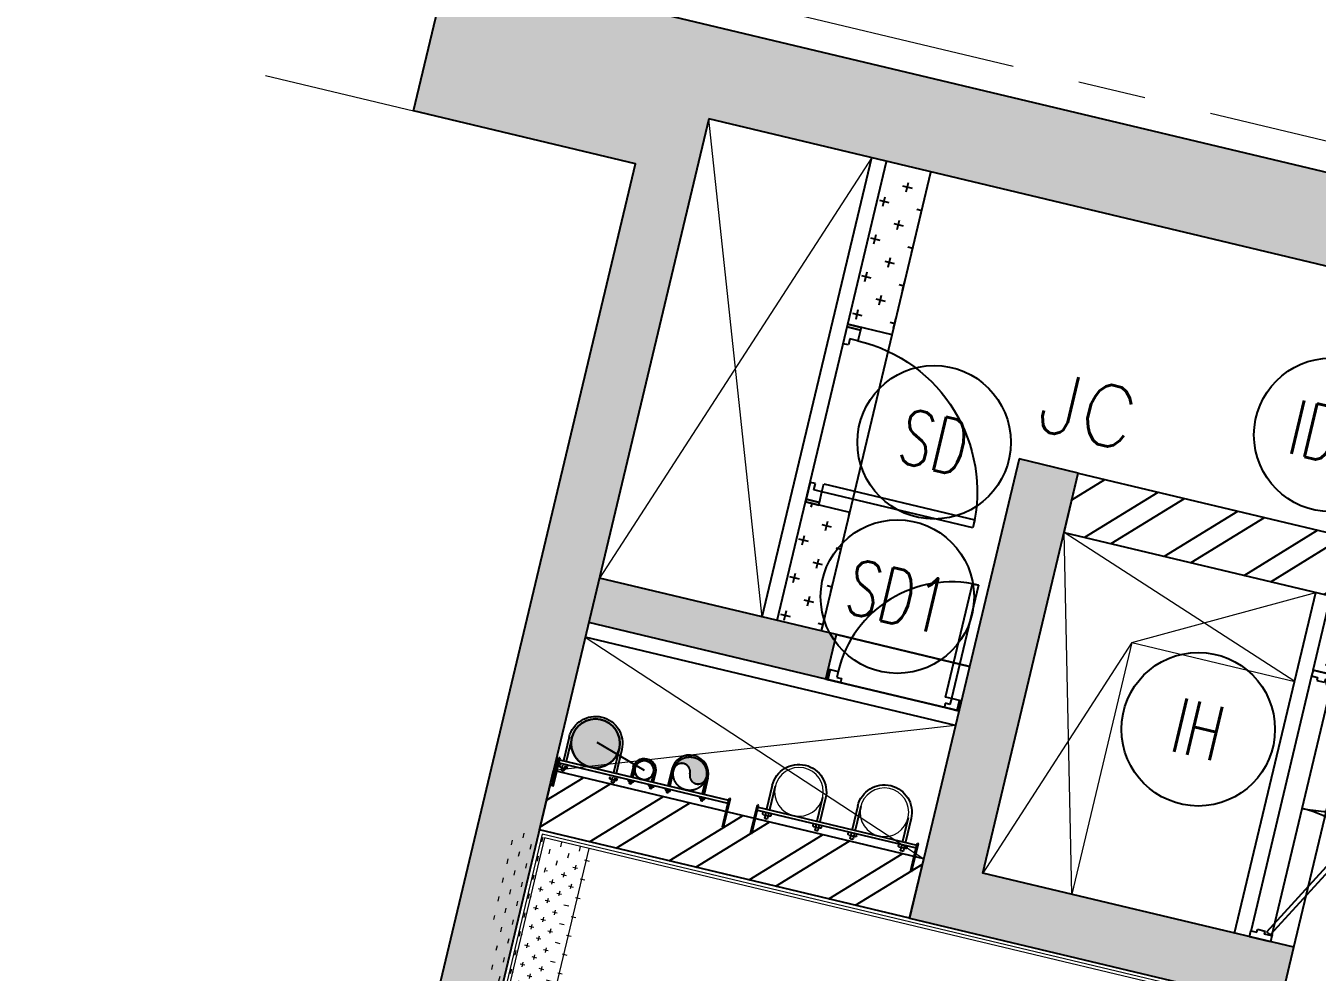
# Model space of a CAD drawing. Header units: millimetres. Extents: x 783817721 to 783927949, y 1443754877 to 1443839643.
# Drawn here: x 783894201 to 783898443, y 1443797948 to 1443801055 of the extents above; entities that cross this region are included whole.
import ezdxf
from ezdxf.enums import TextEntityAlignment as Align

# ---------------------------------------------------------------- set-up
doc = ezdxf.new("R2010")
doc.units = ezdxf.units.MM
doc.header["$LTSCALE"] = 700
doc.linetypes.add('CENTER2', pattern=[28.575000000000003, 19.05, -3.175, 3.175, -3.175])
doc.linetypes.add('HIDDEN', pattern=[9.524999999999999, 6.35, -3.175])
doc.layers.get('0').update_dxf_attribs({"linetype": 'CONTINUOUS'})
for name, color, linetype in [('A-COL', 31, 'CONTINUOUS'), ('A-DOOR', 1, 'CONTINUOUS'), ('A-HATCH', 8, 'CONTINUOUS'), ('A-SERVICE', 254, 'HIDDEN'), ('A-SILL-XXX', 2, 'CONTINUOUS'), ('A-TAG-DOOR', 2, 'CONTINUOUS'), ('A-TAG-RMNAME', 6, 'CONTINUOUS'), ('A-Title', 2, 'CONTINUOUS'), ('A-WALL 150', 6, 'CONTINUOUS'), ('A-WALL-XXX', 7, 'CONTINUOUS'), ('N-DOOR', 10, 'CONTINUOUS'), ('PL-CLAMP', 31, 'CONTINUOUS')]:
    doc.layers.add(name, color=color, linetype=linetype)
for name, color, linetype, lineweight in [('A-CUTOUT BELOW', 8, 'HIDDEN', 5), ('A-GRID', 31, 'CENTER2', 5), ('A-INT-FIXTURE', 250, 'CONTINUOUS', 9), ('PL-RWP', 220, 'CONTINUOUS', 0), ('PL-SP', 190, 'CONTINUOUS', 25)]:
    doc.layers.add(name, color=color, linetype=linetype, lineweight=lineweight)
doc.styles.add('ROMANS', font='romans.shx')
pattern_1 = [(346.5826028830893, (783888814.2766608, 1443798714.851827), (76.50154433363684, 47.03204986568832), [31.74999999999999, -95.24999999999996]), (76.58260288308942, (783888826.0346733, 1443798695.726441), (-47.03204986568832, 76.50154433363684), [31.74999999999999, -95.24999999999997])]

# ---------------------------------------------------------------- blocks, each defined once
blk = doc.blocks.new('125')
at = {"layer": 'A-INT-FIXTURE'}
h = blk.add_hatch(dxfattribs=at)
h.set_pattern_fill('CROSS', color=256, scale=4.999999999999986, angle=-76.58260267792814)
h.set_pattern_definition([(270.0000003641322, (312913.4910472631, 201288.6274414062), (31.75000020178097, -31.74999979821891), [15.87499999999999, -47.6249999999999]), (3.641323419277758e-07, (312905.5535449982, 201280.6899399757), (31.74999979821891, 31.75000020178097), [15.87499999999996, -47.62499999999985])])
h.paths.add_polyline_path([(338398.1465776563, -1998.24373960495), (338398.1465784907, -3698.241258144379), (338237.2134536505, -3698.241259336472), (338237.2134513259, -1998.243737459183)])
blk.add_line((338387.2134464383, -1998.243736743927), (338387.2134467959, -3654.243750810623), dxfattribs=at)
for points in [[(340415.213447988, -1988.243756055832), (338227.2134519815, -1988.243737220764), (338227.2134528756, -3664.243751525879), (340403.21344769, -3664.243749380112), (340403.2134497166, -3076.71857714653), (340415.213449955, -3076.718578100204)], [(340415.2134484053, -1998.243757009506), (338237.2134519219, -1998.243737459183), (338237.2134529352, -3654.243753194809), (340393.2134478092, -3654.243752002716), (340393.2134495378, -3076.718579292297), (340403.2134500146, -3076.718578338623)]]:
    blk.add_lwpolyline(points, dxfattribs=at)
blk = doc.blocks.new('col-2 -15')
at = {"layer": 'A-COL', "ltscale": 0.1}
h = blk.add_hatch(color=250, dxfattribs=at)
h.dxf.hatch_style = 1
h.paths.add_polyline_path([(68500.00008380413, 26350), (67750.0000846386, 26350.00000071526), (67750.00008410215, 26850.00000071526), (68700.00008374453, 26850.00000238419), (68700.00008493662, 16650.00000023842), (67750.00008416176, 16650.00000071526), (67750.0000846386, 17149.99999976158), (68500.00008422136, 17150.00000071526), (68500.00008386374, 20700.00000023842), (68100.00008398294, 20700.00000095367), (68100.00008398294, 22800), (68500.00008457899, 22799.99999952316)])
h = blk.add_hatch(color=250, dxfattribs=at)
h.dxf.hatch_style = 1
h.paths.add_polyline_path([(71200.00008380413, 26550.00000214577), (68700.00008380413, 26550.00000190735), (68700.00008380413, 26850.00000214577), (71200.00008392334, 26850.00000214577)])
h = blk.add_hatch(color=250, dxfattribs=at)
h.dxf.hatch_style = 1
h.paths.add_polyline_path([(69950.0000846386, 25700.00000071526), (69950.00008380413, 24150.00000095367), (71200.00008487701, 24150.00000071526), (71200.00008481741, 24350.00000119209), (70150.00008428097, 24350.00000071526), (70150.00008380413, 25700.00000071526)])
for points in [[(67750.00008404255, 26850.00000190735), (71200.00008392334, 26850.00000214577), (71200.00008380413, 26550.00000214577), (68700.00008380413, 26550.00000190735)], [(67750.00008416176, 16650.00000071526), (67750.0000846386, 17149.99999976158), (68500.00008422136, 17150.00000071526), (68500.00008386374, 20700.00000023842), (68100.00008398294, 20700.00000095367), (68100.00008398294, 22800), (68500.00008457899, 22799.99999952316), (68500.00008380413, 26350), (67750.0000846386, 26350.00000071526), (67750.00008410215, 26850.00000071526), (67750.00008410215, 26850.00000071526)], [(68700.00008380413, 26550.00000190735), (68700.00008457899, 19625.0093793869)]]:
    blk.add_lwpolyline(points, dxfattribs=at)
blk.add_lwpolyline([(69950.0000846386, 25700.00000071526), (69950.00008380413, 24150.00000095367), (71200.00008487701, 24150.00000071526), (71200.00008481741, 24350.00000119209), (70150.00008428097, 24350.00000071526), (70150.00008380413, 25700.00000071526)], close=True, dxfattribs=at)
at = {"layer": 'A-GRID', "color": 1, "ltscale": 0.1}
blk.add_line((-3710.599057495594, 26949.99918985367), (95723.80444782972, 26949.99999833107), dxfattribs=at)
blk = doc.blocks.new('SHAFT DOOR')
at = {"layer": 'A-DOOR'}
for p, q in [((1735288.626306693, -504039.7635048418), (1735288.626326005, -503529.7635085969)), ((1735288.626326005, -503529.7635085969), (1735315.626325528, -503529.7635096698)), ((1735315.626325528, -503529.7635096698), (1735315.626306454, -504039.7635057359)), ((1734769.626308839, -504084.7634849935), (1734769.626310746, -504039.7634853511)), ((1734769.626310746, -504039.7634853511), (1734805.626310269, -504039.763486722)), ((1734805.626310269, -504039.763486722), (1734805.626309077, -504066.7634865432)), ((1735315.626306454, -504039.7635057359), (1735288.626306693, -504039.7635048418)), ((1735351.626306216, -504039.7635071068), (1735315.626306454, -504039.7635057359)), ((1735315.626306454, -504039.7635057359), (1735315.626305501, -504066.7635055571)), ((1735351.626304547, -504084.7635068088), (1735351.626306216, -504039.7635071068)), ((1734826.626308362, -504084.7634871989), (1734769.626308839, -504084.7634849935)), ((1734805.626309077, -504066.7634865432), (1734826.626309077, -504066.7634872585)), ((1734826.626309077, -504066.7634872585), (1734826.626308362, -504084.7634871989)), ((1735294.626305501, -504066.7635048418), (1735294.626304785, -504084.763504663)), ((1735294.626304785, -504084.763504663), (1735351.626304547, -504084.7635068088)), ((1735315.626305501, -504066.7635055571), (1735294.626305501, -504066.7635048418))]:
    blk.add_line(p, q, dxfattribs=at)
at = {"layer": 'A-DOOR', "color": 8}
for p, q in [((1734760.626309077, -504084.7634846359), (1734760.626310508, -504039.7634851723)), ((1734760.626310508, -504039.7634851723), (1734769.626310746, -504039.7634853511)), ((1734769.626310746, -504039.7634853511), (1734769.626308839, -504084.7634849935)), ((1735351.626306216, -504039.7635071068), (1735351.626304547, -504084.7635068088)), ((1735360.626306216, -504039.7635074644), (1735351.626306216, -504039.7635071068)), ((1735360.626304547, -504084.7635071664), (1735360.626306216, -504039.7635074644)), ((1734769.626308839, -504084.7634849935), (1734760.626309077, -504084.7634846359)), ((1735351.626304547, -504084.7635068088), (1735360.626304547, -504084.7635071664))]:
    blk.add_line(p, q, dxfattribs=at)
blk.add_arc((1735315.626306454, -504039.7635057359), 509.9999962063966, 90, 179.9999965849054, dxfattribs=at)
blk = doc.blocks.new('IH')
for p, q in [((0, 71), (0, 0)), ((20, 71), (0, 71)), ((20.00000000005821, 71), (20, 46.42307692307804)), ((879.9999999999997, 71), (20.00000000005457, 71.00000000000726)), ((20, 46.42307692307804), (30, 46.42307692307804)), ((30, 19.61188811188913), (30, 46.42307692307804)), ((879.9999999999997, 46.42307692307804), (869.9999999999999, 46.42307692310715)), ((869.9999999999999, 19.61188811191823), (869.9999999999999, 46.42307692310715)), ((879.9999999999416, 71), (879.9999999999997, 46.42307692307804)), ((879.9999999999997, 71), (899.9999999999997, 71)), ((899.9999999999997, 71), (899.9999999999997, 0)), ((0, 0), (20.00000000005821, 0)), ((20, 0), (20, 19.61188811188913)), ((20, 19.61188811188913), (29.9999999999418, 19.61188811186002)), ((20, -7.276000000000001e-12), (882.7622377622391, 0)), ((879.9999999999997, 19.61188811188913), (870.0000000000581, 19.61188811188913)), ((879.9999999999997, 0), (879.9999999999997, 19.61188811188913)), ((899.9999999999997, 0), (879.9999999999416, 0))]:
    blk.add_line(p, q)
for points in [[(28.79589034966445, 51.30466307917647), (21.50000000004261, 64.41076791647633), (395.8977281855754, 272.8300355706738), (403.1936185351971, 259.7239307333738)], [(871.2041096503356, 51.30466307917318), (496.8063814648028, 259.7239307333705), (504.1022718144247, 272.8300355706703), (878.4999999999573, 64.41076791647303)]]:
    blk.add_lwpolyline(points, close=True)
at = {"color": 8}
for centre, radius, start, end in [((20.28661836110758, 64.24160370618948), 429.7158658308628, 0.9011618615983678, 39.09539754827856), ((877.9613768996456, 64.47174596385307), 428.0618258529983, 140.7770848531762, 179.1261638338901)]:
    blk.add_arc(centre, radius, start, end, dxfattribs=at)
for centre, start, end in [((23.00000000017463, 71), 0, 180), ((23.00000000017463, 71), 180, 0), ((876.9999999998253, 71), 0, 180), ((876.9999999998253, 71), 180, 0)]:
    blk.add_arc(centre, 1.5, start, end)
blk = doc.blocks.new('1000 SINGLE 1')
for p, q in [((120, 925), (75.00000000000007, 925)), ((75.00000000000007, 925), (75, 75)), ((120, 74.99999999999999), (120, 925)), ((15, -9e-16), (15, 75)), ((15, 75), (75, 75)), ((75, 75), (75, 30)), ((75, 75), (120, 74.99999999999999)), ((985, 74.99999999999993), (925, 74.99999999999993)), ((925, 74.99999999999993), (925, 29.99999999999995)), ((985, -6.03e-14), (985, 74.99999999999993)), ((75, 30), (110, 30)), ((110, 30), (110, -6.7e-15)), ((925, 29.99999999999995), (890, 29.99999999999995)), ((890, 29.99999999999995), (890, -5.45e-14)), ((110, -6.7e-15), (15, -9e-16)), ((890, -5.45e-14), (985, -6.03e-14))]:
    blk.add_line(p, q)
at = {"color": 8}
for p, q in [((0, 0), (4.6e-15, 75)), ((4.6e-15, 75), (15, 75)), ((15, 75), (15, -9e-16)), ((1000, 74.99999999999993), (985, 74.99999999999993)), ((985, 74.99999999999993), (985, -6.03e-14)), ((1000, -6.12e-14), (1000, 74.99999999999993)), ((15, -9e-16), (0, 0)), ((985, -6.03e-14), (1000, -6.12e-14))]:
    blk.add_line(p, q, dxfattribs=at)
blk.add_arc((75, 75), 850, 0, 90, dxfattribs=at)
blk = doc.blocks.new('TAG-DOOR-WINOW')
blk.add_circle((0, 0), 2.8)
at = {"style": 'ROMANS', "width": 0.7}
blk.add_attdef('DW', text='', height=2, dxfattribs=at).set_placement((0, 0), align=Align.MIDDLE_CENTER)
blk = doc.blocks.new('vp')
at = {"layer": 'PL-CLAMP'}
for p, q in [((14139306.69569263, -5093584.161550824, -0.0123231995124083), (14139306.69569263, -5093588.361550841, -0.0123231995124083)), ((14139308.49569262, -5093582.361550816, -0.0123231995124083), (14139321.51278884, -5093582.361550816, -0.0123231995124083)), ((14139312.00424073, -5093588.361550841, -0.0123231995124083), (14139312.00424073, -5093577.67958871, -0.0123231995124083)), ((14139312.00424073, -5093630.862988118, -0.0123231995224781), (14139312.00424073, -5093598.36298806, -0.0123231995224781)), ((14139313.80424072, -5093575.879588704, -0.0123231995124083), (14139316.20424074, -5093575.879588704, -0.0123231995124083)), ((14139318.00424073, -5093588.361550841, -0.0123231995124083), (14139318.00424073, -5093577.67958871, -0.0123231995124083)), ((14139318.00424073, -5093630.862988118, -0.0123231995124083), (14139318.00424073, -5093598.36298806, -0.0123231995124083)), ((14139323.31278883, -5093584.161550824, -0.0123231995124083), (14139323.31278883, -5093588.361550841, -0.0123231995124083)), ((14139375.69569263, -5093584.161550824, -0.0123231995124083), (14139375.69569263, -5093588.361550841, -0.0123231995124083)), ((14139390.51278883, -5093582.361550816, -0.0123231995124083), (14139377.49569262, -5093582.361550816, -0.0123231995124083)), ((14139381.00424073, -5093588.361550841, -0.0123231995124083), (14139381.00424073, -5093577.67958871, -0.0123231995124083)), ((14139381.00424073, -5093630.862988118, -0.0123231995124083), (14139381.00424073, -5093598.36298806, -0.0123231995124083)), ((14139385.20424074, -5093575.879588704, -0.0123231995124083), (14139382.80424071, -5093575.879588704, -0.0123231995124083)), ((14139387.00424073, -5093588.361550841, -0.0123231995124083), (14139387.00424073, -5093577.67958871, -0.0123231995124083)), ((14139387.00424073, -5093630.862988118, -0.0123231995023385), (14139387.00424073, -5093598.36298806, -0.0123231995023385)), ((14139392.31278882, -5093584.161550824, -0.0123231995124083), (14139392.31278882, -5093588.361550841, -0.0123231995124083))]:
    blk.add_line(p, q, dxfattribs=at)
for centre, radius, start, end in [((14139308.49569262, -5093584.161550824, -0.0123231995124083), 1.800000008353963, 90, 180), ((14139313.80424072, -5093577.67958871, -0.0123231995124083), 1.800000008353963, 90, 180), ((14139316.20424074, -5093577.67958871, -0.0123231995124083), 1.800000008353963, 0, 90), ((14139321.51278884, -5093584.161550824, -0.0123231995124083), 1.800000008353963, 0, 90), ((14139377.49569262, -5093584.161550824, -0.0123231995124083), 1.800000008353963, 90, 180), ((14139382.80424071, -5093577.67958871, -0.0123231995124083), 1.800000008353963, 90, 180), ((14139385.20424074, -5093577.67958871, -0.0123231995124083), 1.800000008353963, 0, 90), ((14139390.51278883, -5093584.161550824, -0.0123231995124083), 1.800000008353963, 0, 90), ((14139349.50424073, -5093630.862988118, -0.0123231995124083), 37.50000003167453, 180, 0)]:
    blk.add_arc(centre, radius, start, end, dxfattribs=at)
at = {"layer": 'PL-SP', "lineweight": 30}
blk.add_circle((14139349.50424073, -5093629.861609673, -0.012323199512101), 31.50000000000959, dxfattribs=at)
blk = doc.blocks.new('sp')
at = {"layer": 'PL-SP'}
h = blk.add_hatch(color=250, dxfattribs=at)
edge = h.paths.add_edge_path()
edge.add_ellipse((14139283.57134285, -5093984.224951903), major_axis=(38.89087296528579, 38.89087296528579), ratio=0.99999999999868, start_angle=45.00000000003781, end_angle=225.0000000000378)
edge.add_ellipse((14139283.57134285, -5093984.224951903), major_axis=(38.89087296528579, 38.89087296528579), ratio=0.99999999999868, start_angle=225.0000000000378, end_angle=405.0000000000378)
at = {"layer": 'PL-CLAMP'}
for p, q in [((14139206.08907535, -5093925.024951897, -0.0123569495943958), (14139206.08907535, -5093927.424951917, -0.0123569495943958)), ((14139218.57103749, -5093923.224951906, -0.0123569495943958), (14139207.88907536, -5093923.224951906, -0.0123569495943958)), ((14139218.57103749, -5093929.224951905, -0.0123569495943958), (14139207.88907536, -5093929.224951905, -0.0123569495943958)), ((14139212.57103746, -5093919.716403799, -0.0123569495943958), (14139212.57103746, -5093932.733500011, -0.0123569495943958)), ((14139214.37103747, -5093917.916403811, -0.0123569495943958), (14139218.57103749, -5093917.916403811, -0.0123569495943958)), ((14139214.37103747, -5093934.5335, -0.0123569495943958), (14139218.57103749, -5093934.5335, -0.0123569495943958)), ((14139283.57148116, -5093923.224951906, -2.7281923219e-06), (14139228.57134279, -5093923.224951906, -2.7281923219e-06)), ((14139283.57148116, -5093929.224951905, -2.7281822521e-06), (14139228.57134279, -5093929.224951905, -2.7281822521e-06)), ((14139206.08907535, -5094043.424951914, -0.0123569495943958), (14139206.08907535, -5094041.024951894, -0.0123569495943958)), ((14139218.57103749, -5094039.224951905, -0.0123569495943958), (14139207.88907536, -5094039.224951905, -0.0123569495943958)), ((14139218.57103749, -5094045.224951903, -0.0123569495943958), (14139207.88907536, -5094045.224951903, -0.0123569495943958)), ((14139212.57103746, -5094048.73350001, -0.0123569495943958), (14139212.57103746, -5094035.716403801, -0.0123569495943958)), ((14139214.37103747, -5094033.916403811, -0.0123569495943958), (14139218.57103749, -5094033.916403811, -0.0123569495943958)), ((14139214.37103747, -5094050.533499998, -0.0123569495943958), (14139218.57103749, -5094050.533499998, -0.0123569495943958)), ((14139283.57134285, -5094039.224951905, -2.7281822521e-06), (14139228.57134279, -5094039.224951905, -2.7281822521e-06)), ((14139283.57134285, -5094045.224951905, -2.7281721823e-06), (14139228.57134279, -5094045.224951905, -2.7281721823e-06))]:
    blk.add_line(p, q, dxfattribs=at)
for centre, radius, start, end in [((14139207.88907536, -5093925.024951897, -0.0123569495943958), 1.800000008353963, 90, 180), ((14139207.88907536, -5093927.424951917, -0.0123569495943958), 1.800000008353963, 180, 270), ((14139214.37103747, -5093919.716403799, -0.0123569495943958), 1.800000008353963, 90, 180), ((14139214.37103747, -5093932.73350001, -0.0123569495943958), 1.800000008353963, 180, 270), ((14139283.57134285, -5093984.224951903, -2.7281822521e-06), 61.00000003168171, 270, 90), ((14139207.88907536, -5094041.024951894, -0.0123569495943958), 1.800000008353963, 90, 180), ((14139207.88907536, -5094043.424951914, -0.0123569495943958), 1.800000008353963, 180, 270), ((14139214.37103747, -5094035.716403801, -0.0123569495943958), 1.800000008353963, 90, 180), ((14139214.37103747, -5094048.73350001, -0.0123569495943958), 1.800000008353963, 180, 270)]:
    blk.add_arc(centre, radius, start, end, dxfattribs=at)
at = {"layer": 'PL-SP', "lineweight": 30}
blk.add_circle((14139283.57134285, -5093984.224951903, -0.0123231995124083), 55.00000000001675, dxfattribs=at)
blk = doc.blocks.new('110 WP')
blk.add_hatch(color=250).paths.add_polyline_path([(-1.8626451e-09, 3.7252903e-09, 0.9427925924915026), (-54.80957606341689, 3.230643174611032), (-54.90503569692373, 3.230643174611032, 0.4315343790801164), (-5.5879354e-09, -54.99999999627471, 0.3732728724568614), (54.44817997841164, -7.771466835401952), (53.87905046017841, -7.771466836333272, -0.8661097917272362)])
at = {"lineweight": 25}
blk.add_circle((-2.3283064e-09, -1.8626451e-09), 55.00000000027865, dxfattribs=at)
for centre, start, end in [((-27.50000000232831, 0), 0, 180), ((27.49999999953434, 0), 180, 0)]:
    blk.add_arc(centre, 27.50000000013095, start, end)
at = {"layer": 'PL-CLAMP', "linetype": 'Continuous'}
for p, q in [((-66.30854809613083, 69.20000003118184, -2.31258213476e-05), (-66.30854809528682, 65.00000001338776, -2.31258213476e-05)), ((-64.50854810705641, 71.00000003899913, -2.31258213476e-05), (-51.49145189736736, 71.00000004010508, -2.31258213476e-05)), ((-61.0000000014843, 65.00000001394075, -2.31258213476e-05), (-61.00000000174621, 75.6819621451141, -2.31258213476e-05)), ((-59.20000001240985, 77.4819621523493, -2.31258213476e-05), (-56.79999999204301, 77.4819621523493, -2.31258213476e-05)), ((-55.00000000241562, 65.00000001449371, -2.31258213476e-05), (-55.00000000267754, 75.68196214566707, -2.31258213476e-05)), ((-49.691451908031, 69.20000003176392, -2.31258213476e-05), (-49.69145190858396, 65.00000001504668, -2.31258213476e-05)), ((49.69145190832205, 69.20000003100722, -2.31258213476e-05), (49.69145190832205, 65.00000001373701, -2.31258213476e-05)), ((64.50854810708552, 71.00000003768946, -2.31258213476e-05), (51.49145189768751, 71.00000003824243, -2.31258213476e-05)), ((55.00000000270665, 65.00000001263106, -2.31258213476e-05), (55.00000000299769, 75.68196214380441, -2.31258213476e-05)), ((59.20000001299195, 77.48196215048667, -2.31258213476e-05), (56.79999999317806, 77.48196215103962, -2.31258213476e-05)), ((61.00000000206636, 65.00000001263106, -2.31258213476e-05), (61.00000000235739, 75.68196214325144, -2.31258213476e-05)), ((66.30854809645096, 69.20000002990129, -2.31258213476e-05), (66.30854809615994, 65.00000001207808, -2.31258213476e-05))]:
    blk.add_line(p, q, dxfattribs=at)
at = {"layer": 'PL-CLAMP', "lineweight": 25}
for p, q in [((-60.99999999860301, 1.27474777e-08), (-61.00000000139697, 54.99999999970895)), ((-54.99999999860301, 1.3038516e-08), (-55.00000000139698, 55)), ((54.99999999674037, 1.11758709e-08), (55.0000000023283, 55)), ((60.99999999674037, 1.05646905e-08), (61.00000000232832, 54.99999999938882))]:
    blk.add_line(p, q, dxfattribs=at)
at = {"layer": 'PL-CLAMP', "linetype": 'Continuous'}
for centre, start, end in [((-64.50854810734745, 69.20000003176392, -2.31258213476e-05), 89.99999997331958, 180), ((-59.20000001267179, 75.68196214735507, -2.31258213476e-05), 89.99999997331958, 180), ((-56.79999999288702, 75.68196214735507, -2.31258213476e-05), 0, 89.99999997331958), ((-51.49145189821138, 69.2000000323169, -2.31258213476e-05), 0, 89.99999997331958), ((51.49145189797854, 69.20000003100722, -2.31258213476e-05), 90.00000002668041, 180), ((56.79999999346911, 75.68196214549243, -2.31258213476e-05), 90.00000002668041, 180), ((59.20000001325387, 75.68196214549243, -2.31258213476e-05), 0, 90.00000002668041), ((64.50854810708552, 69.20000002990129, -2.31258213476e-05), 0, 90.00000002668041)]:
    blk.add_arc(centre, 1.800000008340336, start, end, dxfattribs=at)
at = {"layer": 'PL-CLAMP', "lineweight": 25}
blk.add_arc((-1.3969839e-09, -1.8626451e-09), 61.00000000040805, 180, 359.9995153233732, dxfattribs=at)
blk = doc.blocks.new('A$C67C037E8')
at = {"layer": 'PL-CLAMP', "color": 9}
for p, q in [((-89.99989686960095, -90.00010312777754), (-89.99980520031012, -170.0001031253385)), ((-79.99989686960748, -90.00009166806845), (-79.99980520031667, -170.0000916666771)), ((80.00010312795915, -89.9999083285555), (80.00019479818127, -169.9999083270478)), ((90.00010312795254, -89.99989686977776), (90.0001947981747, -169.99989686827)), ((-98.84736578753777, -187.0001132613964), (-98.84737380864144, -180.0001132637586)), ((-95.84736238205451, -190.000109820461), (-74.15220213357726, -190.0000849605851)), ((-89.99979369193943, -180.0001031255646), (-89.99977329167149, -197.8033732617628)), ((-86.99976988647923, -200.8033698214093), (-82.99976987111502, -200.8033652379215)), ((-79.99979374113147, -180.0000916668452), (-79.99977334086348, -197.8033618030433)), ((-71.15220560332575, -187.0000815262893), (-71.15221362442945, -180.0000815286512)), ((71.15263416083684, -186.9999184631641), (71.15262613973316, -179.9999184655262)), ((95.84779781479729, -189.9998901623528), (74.15263756632011, -189.9999150222285)), ((80.00020625643518, -179.9999083273323), (80.00022665670313, -197.8031784635304)), ((87.00023007755063, -200.8031704396891), (83.00023006218639, -200.8031750231769)), ((90.00020620724315, -179.9998968686128), (90.00022660751112, -197.8031670048109)), ((98.84779434504885, -186.9998867280568), (98.84778632394516, -179.9998867304188))]:
    blk.add_line(p, q, dxfattribs=at)
for centre, radius, start, end in [((0.0001031291758249, -89.99999999877762), 89.99999999883582, 6.56539603376e-05, 180.0000656539602), ((-95.84736581996141, -187.0001098236351), 2.999999999956342, 180.0000656536273, 270.0000656536269), ((-86.9997733240951, -197.8033698245836), 2.999999999956342, 180.0000656536273, 270.0000656536269), ((-82.99977330902192, -197.8033652410958), 2.999999999956342, 270.0000656536269, 6.56536272954e-05), ((-74.15220557148419, -187.0000849637595), 2.999999999956342, 270.0000656536269, 6.56536272954e-05), ((74.15263412899529, -186.9999150254028), 2.999999999956342, 180.0000656536273, 270.0000656536269), ((83.00022662486154, -197.8031750263512), 2.999999999956342, 180.0000656536273, 270.0000656536269), ((87.00022663993475, -197.8031704428634), 2.999999999956342, 270.0000656536269, 6.56536272954e-05), ((95.84779437747248, -186.999890165527), 2.999999999956342, 270.0000656536269, 6.56536272954e-05)]:
    blk.add_arc(centre, radius, start, end, dxfattribs=at)
at = {"layer": 'PL-RWP'}
blk.add_circle((0.0001031291758243, -89.99999999831196), 79.999999998603, dxfattribs=at)
blk = doc.blocks.new('A$C7d5ec4e2')
at = {"layer": 'A-SERVICE'}
for p, q in [((-2492.880245685585, 149.361334285637, -4.90908664702e-05), (-2492.88024473191, 245.7866391753159, -4.90908664702e-05)), ((-2492.880245685585, 149.361334285637, -4.90908664702e-05), (-2492.88024473191, 245.7866391753159, -4.90908664702e-05)), ((-2488.89102464915, 229.2988807772599, -4.909086645849999e-05), (-1922.845889806762, 229.2988793467484, -4.909086645849999e-05)), ((-2488.88024562598, 149.3613345240556, -4.90908664702e-05), (-2488.880244970329, 245.7866394137345, -4.90908664702e-05)), ((-2488.88024562598, 149.3613345240556, -4.90908664702e-05), (-2488.880244970329, 245.7866394137345, -4.90908664702e-05)), ((-2488.880244255073, 239.0522789572678, -4.90908664702e-05), (-1922.835112094894, 239.0522791956864, -4.90908664702e-05)), ((-2483.891308128841, 229.3069665049516, -4.909086645849999e-05), (-1917.846173107639, 229.3069629286729, -4.909086645849999e-05)), ((-2483.880527615554, 239.0603646849595, -4.90908664702e-05), (-1917.835394680515, 239.060363254448, -4.90908664702e-05)), ((-1917.835392415538, 149.3694202517472), (-1917.835394561305, 245.7947249030076, -4.90908664702e-05)), ((-1917.835392415538, 149.3694202517472), (-1917.835394561305, 245.7947249030076, -4.90908664702e-05)), ((-1913.835393667236, 149.3694200133286), (-1913.835395216956, 245.7947239493333, -4.90908664702e-05)), ((-1913.835393667236, 149.3694200133286), (-1913.835395216956, 245.7947239493333, -4.90908664702e-05)), ((-1822.337660253062, 149.3613345240556, -4.90908664702e-05), (-1822.337659001365, 245.7866386984788, -4.90908664702e-05)), ((-1822.337660253062, 149.3613345240556, -4.90908664702e-05), (-1822.337659001365, 245.7866386984788, -4.90908664702e-05)), ((-1818.348439097419, 229.2988807772599, -4.909086645849999e-05), (-1282.564831912532, 229.2988803004228, -4.909086645849999e-05)), ((-1818.337660014644, 149.3613352393113, -4.90908664702e-05), (-1818.337658703342, 245.7866384600602, -4.90908664702e-05)), ((-1818.337660014644, 149.3613352393113, -4.90908664702e-05), (-1818.337658703342, 245.7866384600602, -4.90908664702e-05)), ((-1818.337659001365, 239.0522791956864, -4.90908664702e-05), (-1282.564832210555, 239.0522782420121, -4.90908664702e-05)), ((-1282.554050087943, 149.3613347624741), (-1282.554051220432, 245.7866382216416, -4.90908664702e-05)), ((-1282.554050087943, 149.3613347624741), (-1282.554051220432, 245.7866382216416, -4.90908664702e-05)), ((-1278.554050445571, 149.3613326167069), (-1278.554052293315, 245.7866398905717, -4.90908664702e-05)), ((-1278.554050445571, 149.3613326167069), (-1278.554052293315, 245.7866398905717, -4.90908664702e-05))]:
    blk.add_line(p, q, dxfattribs=at)
for points, elevation in [([(-2383.251251578338, 324.2925853346787), (-2210.446685731418, 270.7975072478257)], -4.566238177090001e-05), ([(-2383.240472257145, 324.0459827994309), (-2210.435905754573, 270.550901851555)], -4.566238178260001e-05), ([(-2488.880244970329, 245.7866394137345), (-2492.88024473191, 245.7866391753159)], -4.90908664702e-05), ([(-2488.880244970329, 245.7866394137345), (-2492.88024473191, 245.7866391753159)], -4.90908664702e-05), ([(-1917.835394918933, 245.794724664589), (-1913.835395216956, 245.7947239493333)], -4.90908664702e-05), ([(-1917.835394918933, 245.794724664589), (-1913.835395216956, 245.7947239493333)], -4.90908664702e-05), ([(-1818.337658703342, 245.7866384600602), (-1822.337659001365, 245.7866386984788)], -4.90908664702e-05), ([(-1818.337658703342, 245.7866384600602), (-1822.337659001365, 245.7866386984788)], -4.90908664702e-05), ([(-1282.554052472129, 245.7866391753159), (-1278.554052293315, 245.7866398905717)], -4.90908664702e-05), ([(-1282.554052472129, 245.7866391753159), (-1278.554052293315, 245.7866398905717)], -4.90908664702e-05)]:
    blk.add_lwpolyline(points, dxfattribs=dict(at, elevation=elevation))
at = {"layer": 'A-SERVICE', "xscale": -1.454545454545448, "yscale": 1.454545454545449, "zscale": 1.454545454545446, "rotation": 270.0000000906908}
blk.add_blockref('sp', (7407044.969305336, -20565911.58522014, -4.16941020417e-05), dxfattribs=at)
at = {"layer": 'A-SERVICE', "xscale": -1}
for name, p, rotation in [('A$C67C037E8', (-1699.675173163429, 409.2989859198533, -4.909057514139999e-05), 359.999999889954), ('A$C67C037E8', (-1411.058346867576, 409.2989878272019, -4.909057514139999e-05), 359.999999889954), ('vp', (-14141559.87291765, -5093359.280645885, 0.0122775371407072), 180.0000008774751), ('vp', (-14141559.86898649, -5093359.508239068, 0.0122775371406955), 180.0000008004425)]:
    blk.add_blockref(name, p, dxfattribs=dict(at, rotation=rotation))
at = {"layer": 'A-SERVICE'}
for p, rotation in [((-2061.946684658542, 294.2988843535386, -4.56623717011e-05), 179.9999999010634), ((-2061.935904502883, 294.0522801493607, -4.566237171280001e-05), 179.9999998240305)]:
    blk.add_blockref('110 WP', p, dxfattribs=dict(at, rotation=rotation))
blk = doc.blocks.new('A$C3df1e9b8')
at = {"layer": 'A-Title'}
blk.add_blockref('A$C7d5ec4e2', (66974.99810868502, 3000.044127464294), dxfattribs=at)

msp = doc.modelspace()

# ---------------------------------------------------------------- hatches: boundary and pattern name
at = {"layer": 'A-HATCH'}
h = msp.add_hatch(dxfattribs=at)
h.set_pattern_fill('CROSS', color=256, scale=9.999999999999995, angle=3.774722192838826e-05, style=0)
h.set_pattern_definition(pattern_1)
h.paths.add_polyline_path([(783895590.2883104, 1443801262.085109), (783895010.6617503, 1443801400.357228), (783894975.8553569, 1443801254.451385), (783895555.4819169, 1443801116.179266)])
h.paths.add_polyline_path([(783899237.9343821, 1443800391.925274), (783898946.1226958, 1443800461.538063), (783898864.9077786, 1443800121.091098), (783898719.0019372, 1443800155.89749), (783898672.5934119, 1443799961.356365), (783898818.4992543, 1443799926.549973), (783898911.316303, 1443800315.632219), (783899203.1279888, 1443800246.019432)])
h.paths.add_polyline_path([(783898632.8651568, 1443799148.385477), (783898486.9593142, 1443799183.191871), (783898428.948658, 1443798940.015465), (783898574.8545011, 1443798905.209072)])
h = msp.add_hatch(dxfattribs=at)
h.set_pattern_fill('CROSS', color=256, scale=9.999999999999995, angle=3.774722192838826e-05, style=0)
h.set_pattern_definition(pattern_1)
h.paths.add_polyline_path([(783897046.6516426, 1443800040.812918), (783896900.7458003, 1443800075.619311), (783897016.7671009, 1443800561.97208), (783897162.6729434, 1443800527.165687)])
h.paths.add_polyline_path([(783896668.7031745, 1443799102.913675), (783896814.6090168, 1443799068.107282), (783896907.4260693, 1443799457.189547), (783896761.5202268, 1443799491.99594)])
h = msp.add_hatch(dxfattribs=at)
h.set_pattern_fill('ANSI32', color=256, scale=19.99999999999999, angle=3.774722192838826e-05, style=0)
h.set_pattern_definition([(31.58264065913059, (783812088.3876706, 1443708293.096645), (-99.7701511760467, 162.2842165286223), []), (31.58264065913059, (783812175.7391644, 1443708272.258614), (-99.7701511760467, 162.2842165286223), [])])
h.paths.add_polyline_path([(783898679.2736813, 1443799342.926601), (783897657.9327811, 1443799586.571355), (783897611.5242563, 1443799392.030231), (783898632.8651565, 1443799148.385476)])
h.paths.add_polyline_path([(783897150.1341171, 1443798319.827293), (783895934.2520928, 1443798609.880571), (783895887.8435682, 1443798415.339446), (783897103.7255927, 1443798125.286169)])
h.paths.add_polyline_path([(783897925.1351601, 1443796181.63334), (783895493.3711134, 1443796761.739897), (783895446.962589, 1443796567.198774), (783897878.7266359, 1443795987.092217)])
h = msp.add_hatch(dxfattribs=at)
h.set_pattern_fill('CROSS', color=256, scale=9.999999999999995, angle=3.774722192838826e-05, style=0)
h.set_pattern_definition(pattern_1)
h.paths.add_polyline_path([(783896863.2442924, 1443799056.505126), (783896085.0797979, 1443799242.139223), (783896050.2734046, 1443799096.23338), (783896828.437899, 1443798910.599283)])
h.paths.add_polyline_path([(783896091.0251939, 1443795603.941735), (783895264.2254174, 1443795801.177965), (783895229.419025, 1443795655.272121), (783896056.2188014, 1443795458.035892)])
h.paths.add_polyline_path([(783896250.968957, 1443794550.593019), (783895035.0869317, 1443794840.646297), (783895000.2805384, 1443794694.740454), (783896216.1625637, 1443794404.687176)])
h.paths.add_polyline_path([(783895844.8943676, 1443792848.358184), (783894629.0123426, 1443793138.411463), (783894594.2059491, 1443792992.50562), (783895810.0879741, 1443792702.452341)])
h.paths.add_polyline_path([(783895249.9930775, 1443792078.396932), (783894423.1933008, 1443792275.633162), (783894388.3869022, 1443792129.72732), (783895215.1866786, 1443791932.491091)])
h.paths.add_polyline_path([(783896759.9572911, 1443790651.050426), (783896614.0943426, 1443790685.846586), (783896759.1209825, 1443791293.787603), (783896613.2151396, 1443791328.593996), (783896502.9948901, 1443790866.55881), (783896648.9007331, 1443790831.752417), (783896579.2879493, 1443790539.940743), (783896725.1508117, 1443790505.144604)])
h.paths.add_polyline_path([(783893258.2599567, 1443791486.393632), (783892678.633397, 1443791624.665751), (783892643.8270037, 1443791478.759909), (783893223.4535635, 1443791340.487789)])
h.paths.add_polyline_path([(783897072.3785226, 1443792606.940188), (783897141.9913121, 1443792898.751873), (783896996.0854692, 1443792933.558267), (783896926.4726819, 1443792641.746581), (783896880.0641556, 1443792447.205456), (783896845.2577615, 1443792301.299614), (783896991.1636047, 1443792266.493222), (783897025.969998, 1443792412.399064)])
h.paths.add_polyline_path([(783897611.8776209, 1443794868.480758), (783897465.9717782, 1443794903.287151), (783897320.9451387, 1443794295.346135), (783897204.9238272, 1443793808.993325), (783897350.8296721, 1443793774.186931), (783897420.4424571, 1443794065.998617), (783897432.0445886, 1443794114.633899)])
h.paths.add_polyline_path([(783897878.7266363, 1443795987.092219), (783897732.8207934, 1443796021.898613), (783897698.0144, 1443795875.99277), (783897843.9202429, 1443795841.186377)])

# ---------------------------------------------------------------- linework, layer by layer
at = {"layer": 'A-CUTOUT BELOW'}
for p, q in [((783894987.9141909, 1443800891.75361, -1.504560151183778e-08), (783895474.2669998, 1443800775.732299, -1.504560151183466e-08)), ((783896619.5316843, 1443799112.235353, -1.504561433861915e-08), (783896444.566587, 1443800749.081428, -1.504559962218264e-08)), ((783896979.7339505, 1443800622.209475, -1.504559961485141e-08), (783896085.0798026, 1443799242.139248, -1.504561431640302e-08)), ((783898368.7112525, 1443798902.982342, -1.504561241941461e-08), (783897611.5242621, 1443799392.030257, -1.504560957395892e-08)), ((783897636.4869325, 1443798203.806008, -1.504562048155759e-08), (783897611.5242622, 1443799392.030256, -1.504560957395892e-08)), ((783897833.7231611, 1443799030.605784, -1.504561241941806e-08), (783898438.3240392, 1443799194.794028, -1.50456095739536e-08)), ((783896038.6712782, 1443799047.598124, -1.504561621337703e-08), (783897150.1341232, 1443798319.827319, -1.504562048156071e-08)), ((783897833.7231611, 1443799030.605784, -1.504561241941806e-08), (783897344.675247, 1443798273.418795, -1.504562048155947e-08)), ((783896974.3347603, 1443798875.792916, -1.504561573914735e-08), (783896974.3384333, 1443798875.794563, -1.504561573912407e-08)), ((783896974.3378634, 1443798875.792176, -1.504561573914735e-08), (783896974.3389853, 1443798875.796877, -1.50456157391015e-08)), ((783896974.3378633, 1443798875.792175, -1.504561573914735e-08), (783896974.338985, 1443798875.796878, -1.50456157391015e-08)), ((783896974.3409672, 1443798875.791435, -1.504561573914735e-08), (783896974.3384335, 1443798875.794563, -1.504561573912407e-08)), ((783897254.553302, 1443798757.544849, -1.504561621336919e-08), (783895934.2520988, 1443798609.880595, -1.504562048156855e-08))]:
    msp.add_line(p, q, dxfattribs=at)
at = {"layer": 'A-CUTOUT BELOW', "color": 2}
for p, q in [((783898368.7112525, 1443798902.982342, -1.504561241941461e-08), (783898438.3240392, 1443799194.794028, -1.50456095739536e-08)), ((783897833.7231611, 1443799030.605784, -1.504561241941806e-08), (783897636.4869324, 1443798203.806008, -1.504562048155759e-08)), ((783897833.7231611, 1443799030.605784, -1.504561241941806e-08), (783898368.7112525, 1443798902.982342, -1.504561241941461e-08))]:
    msp.add_line(p, q, dxfattribs=at)
at = {"layer": 'A-SILL-XXX'}
for p, q in [((783896620.0678916, 1443799114.515807, -1.504561431639957e-08), (783896979.7339505, 1443800622.209475, -1.504559961485141e-08)), ((783898171.4750232, 1443798076.182565, -1.504562048155415e-08), (783898438.3240391, 1443799194.794028, -1.50456095739536e-08)), ((783897254.5533024, 1443798757.544848, -1.50456162133692e-08), (783896038.6712782, 1443799047.598124, -1.504561621337703e-08)), ((783897300.9615799, 1443798952.084937, -1.504561431640527e-08), (783896863.1852814, 1443799056.521806, -1.504561431637423e-08)), ((783896863.2442975, 1443799056.50515, -1.504561431639802e-08), (783897300.9618262, 1443798952.085971, -1.50456143163952e-08)), ((783897266.1555016, 1443798806.180416, -1.50456157391229e-08), (783896828.377547, 1443798910.61034, -1.504561573915958e-08)), ((783896828.4367442, 1443798910.599886, -1.504561573912574e-08), (783897266.1554877, 1443798806.18042, -1.504561573912289e-08))]:
    msp.add_line(p, q, dxfattribs=at)
at = {"layer": 'A-SILL-XXX', "color": 8}
for p, q in [((783896761.5202258, 1443799491.995943, -1.504561052245106e-08), (783896900.7458, 1443800075.619311, -1.504560483152906e-08)), ((783896907.4260688, 1443799457.189545, -1.504561052245016e-08), (783897046.6516432, 1443800040.812913, -1.504560483152817e-08))]:
    msp.add_line(p, q, dxfattribs=at)
at = {"layer": 'A-SILL-XXX', "elevation": -1.504551567413402e-08}
msp.add_lwpolyline([(783898366.0161468, 1443798029.774041), (783898574.8545067, 1443798905.209099)], dxfattribs=at)
at = {"layer": 'A-WALL 150'}
for p, q in [((783896900.7458, 1443800075.619311, -1.504560483152906e-08), (783897028.1899575, 1443800609.855855, -1.504559962217888e-08)), ((783897046.6516427, 1443800040.812918, -1.504560483152812e-08), (783897174.0958002, 1443800575.049462, -1.504559962217795e-08)), ((783897046.6516427, 1443800040.812918, -1.504560483152812e-08), (783896900.7458, 1443800075.619311, -1.504560483152906e-08)), ((783896668.7031741, 1443799102.913675, -1.504561431639926e-08), (783896761.5202268, 1443799491.99594, -1.504561052245108e-08)), ((783896907.4260699, 1443799457.189547, -1.504561052245014e-08), (783896761.5202267, 1443799491.99594, -1.504561052245108e-08)), ((783896814.6090171, 1443799068.107282, -1.504561431639833e-08), (783896907.42607, 1443799457.189547, -1.504561052245014e-08)), ((783896863.2442977, 1443799056.505151, -1.504561431639801e-08), (783896085.0798028, 1443799242.139249, -1.504561431640301e-08)), ((783898428.9486638, 1443798940.015492, -1.50456119451708e-08), (783898486.9593197, 1443799183.191897, -1.504560957395329e-08)), ((783896828.4379047, 1443798910.599308, -1.504561573912851e-08), (783896050.2734095, 1443799096.233405, -1.504561573913352e-08)), ((783896828.4379047, 1443798910.599308, -1.504561573912851e-08), (783896863.2442977, 1443799056.505151, -1.504561431639801e-08)), ((783898428.9492857, 1443798940.015343, -1.50456119451708e-08), (783898574.8545069, 1443798905.209099, -1.504561194516986e-08))]:
    msp.add_line(p, q, dxfattribs=at)
at = {"layer": 'A-WALL-XXX'}
for p, q in [((783897611.5242621, 1443799392.030257, -1.504560957395892e-08), (783897657.9327866, 1443799586.571381, -1.504560767698491e-08)), ((783897657.9327862, 1443799586.571381, -1.504560767698491e-08), (783898679.2736868, 1443799342.926627, -1.504560767697835e-08)), ((783897611.5242617, 1443799392.030257, -1.504560957395892e-08), (783898632.8651621, 1443799148.385503, -1.504560957395236e-08)), ((783895887.843574, 1443798415.339471, -1.504562237854256e-08), (783895934.2520988, 1443798609.880596, -1.504562048156854e-08)), ((783897150.1341231, 1443798319.827319, -1.504562048156071e-08), (783895934.2520988, 1443798609.880596, -1.504562048156854e-08)), ((783897103.7255985, 1443798125.286195, -1.504562237853473e-08), (783895887.8435742, 1443798415.339471, -1.504562237854256e-08)), ((783897103.7255985, 1443798125.286195, -1.504562237853473e-08), (783897150.1341231, 1443798319.827319, -1.504562048156071e-08))]:
    msp.add_line(p, q, dxfattribs=at)

# ---------------------------------------------------------------- block references
at = {"rotation": 346.5826028830894}
msp.add_blockref('A$C3df1e9b8', (783832476.5208341, 1443810458.170673, -1.504565083355612e-08), dxfattribs=at)
at = {"layer": 'A-COL', "rotation": 346.5826406508676}
msp.add_blockref('col-2 -15', (783823459.138127, 1443790865.826888, -1.504585143858407e-08), dxfattribs=at)
at = {"layer": 'A-DOOR', "color": 5, "xscale": 0.7500021104919192, "yscale": 0.7500021104919192, "zscale": 0.7500021104919192, "rotation": 346.582645093994}
msp.add_blockref('SHAFT DOOR', (782718993.3763963, 1444468560.75774, -4.474775520412191e-05), dxfattribs=at)
at = {"layer": 'A-DOOR', "rotation": 256.5826409344093}
msp.add_blockref('IH', (783898428.9492859, 1443798940.015343, -1.50456119451708e-08), dxfattribs=at)
at = {"layer": 'A-INT-FIXTURE', "color": 9, "rotation": 346.5826406591305}
for p in [(783567362.5777526, 1443878817.987809, -1.504560363624304e-08), (783567362.577764, 1443878817.987833, -1.50456036362428e-08)]:
    msp.add_blockref('125', p, dxfattribs=at)
at = {"layer": 'A-TAG-DOOR'}
ref = msp.add_blockref('TAG-DOOR-WINOW', (783898486.9890473, 1443799711.835248, -1.504560469663228e-08), dxfattribs=dict(at, xscale=90, yscale=90, zscale=90, rotation=166.582640641149))
ref.add_attrib('DW', 'ID4', dxfattribs={"layer": '0', "color": 6, "height": 179.9999999999994, "rotation": 346.5826444062369, "style": 'ROMANS', "width": 0.7}).set_placement((783898486.989047, 1443799711.835248, -1.504560469663227e-08), align=Align.MIDDLE_CENTER)
ref = msp.add_blockref('TAG-DOOR-WINOW', (783897184.3940077, 1443799687.750195, -1.507511588443456e-08), dxfattribs=dict(at, xscale=90, yscale=90, zscale=90, rotation=166.582640641149))
ref.add_attrib('DW', 'SD', dxfattribs={"layer": '0', "color": 6, "height": 179.9999999999994, "rotation": 346.5826444062369, "style": 'ROMANS', "width": 0.7}).set_placement((783897184.3940079, 1443799687.750196, -1.504560778572227e-08), align=Align.MIDDLE_CENTER)
ref = msp.add_blockref('TAG-DOOR-WINOW', (783897063.5284877, 1443799181.090817, -1.507512082487929e-08), dxfattribs=dict(at, xscale=90, yscale=90, zscale=90, rotation=166.582640641149))
ref.add_attrib('DW', 'SD1', dxfattribs={"layer": '0', "color": 6, "height": 179.9999999999994, "rotation": 346.5826444062369, "style": 'ROMANS', "width": 0.7}).set_placement((783897063.5284879, 1443799181.090819, -1.5045612726167e-08), align=Align.MIDDLE_CENTER)
ref = msp.add_blockref('TAG-DOOR-WINOW', (783898051.8504237, 1443798745.713791, -1.504561456775096e-08), dxfattribs=dict(at, xscale=89.99999999999999, yscale=89.99999999999999, zscale=89.99999999999999, rotation=346.5826404934699))
ref.add_attrib('DW', 'IH', dxfattribs={"layer": '0', "color": 6, "height": 179.9999999999995, "rotation": 346.5826444062369, "style": 'ROMANS', "width": 0.6999999999999998}).set_placement((783898051.8504237, 1443798745.713791, -1.504561456775096e-08), align=Align.MIDDLE_CENTER)
at = {"layer": 'N-DOOR', "xscale": -0.5999999955369372, "yscale": 0.5999999955369375, "zscale": 0.5999999955369373, "rotation": 256.5826406109206}
msp.add_blockref('1000 SINGLE 1', (783896761.520226, 1443799491.995935, -1.504561052245114e-08), dxfattribs=at)

# ---------------------------------------------------------------- texts
at = {"layer": 'A-TAG-RMNAME', "insert": (783897559.000739, 1443799925.739619, -1.504560383866898e-08), "char_height": 199.9999999999999, "attachment_point": 1, "rotation": 346.5826429164643, "style": 'ROMANS'}
msp.add_mtext_dynamic_manual_height_columns('\\pxql,t18;JC', width=4667.468036535828, gutter_width=12.49999999999999, heights=[1451.306243075781], dxfattribs=at)

doc.saveas('drawing.dxf')
